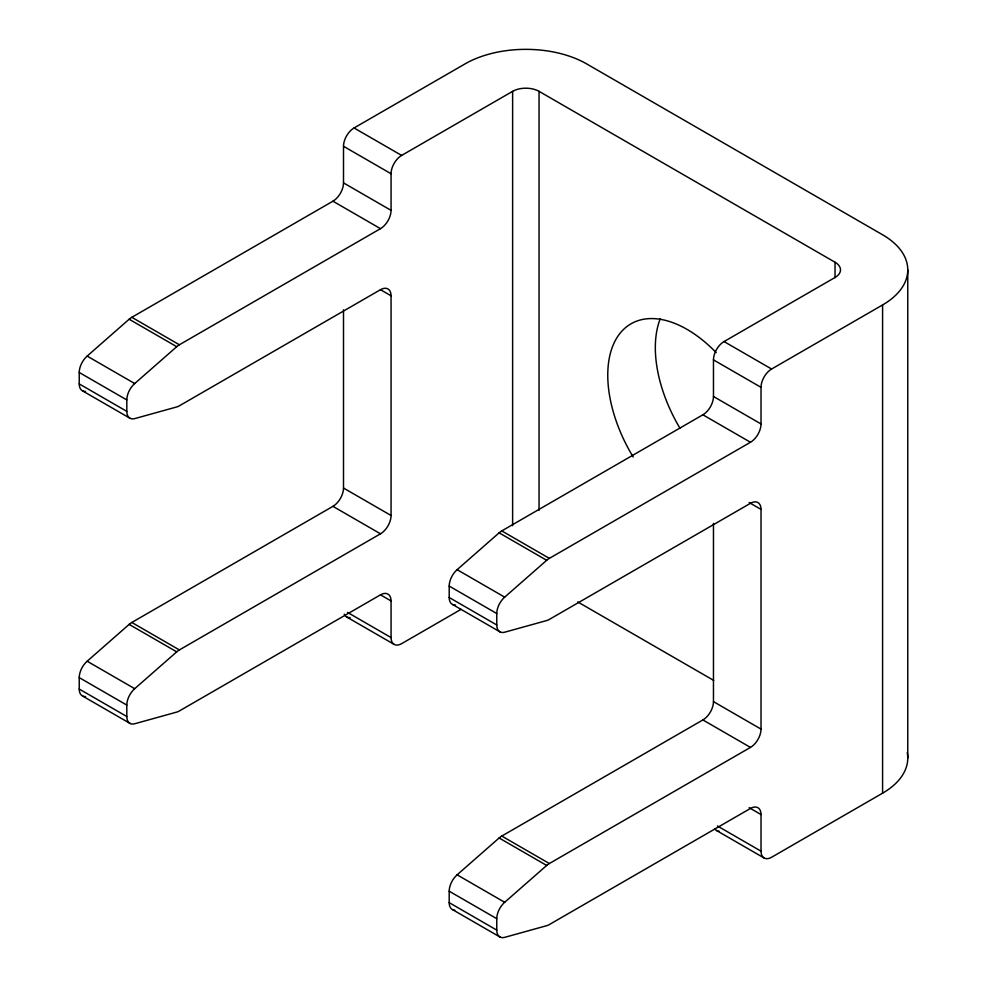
<?xml version="1.0" encoding="UTF-8"?>
<svg xmlns="http://www.w3.org/2000/svg" width="987" height="987" viewBox="0 0 987 987"><rect width="100%" height="100%" fill="white"/><g stroke="black" fill="none" stroke-linecap="round" stroke-linejoin="round"><path stroke-width="1.48" d="M85.585 391.432A14.953 8.636 -60 0 1 79.231 383.906L79.231 372.469A14.953 8.636 -60 0 1 87.152 356.085L129.149 319.233A14.953 8.636 -60 0 1 131.814 317.308L332.927 201.2A14.953 8.636 -60 0 0 343.501 182.891L343.501 146.273A14.953 8.636 -60 0 1 354.062 127.965L465.062 63.884A85.955 49.621 0 0 1 586.623 63.884L882.588 234.77A85.955 49.621 0 0 1 882.588 304.946L882.588 793.178L771.6 857.259A14.953 8.636 -60 0 1 761.026 851.164L717.426 825.983M461.089 609.337L401.635 643.66A14.953 8.636 -60 0 1 391.062 637.565L391.062 600.947A14.953 8.636 -60 0 0 380.488 594.84L179.375 710.948A14.953 8.636 -60 0 1 176.722 712.096L134.713 723.755A14.953 8.636 -60 0 1 126.805 716.513L126.805 705.076A14.953 8.636 -60 0 1 134.713 688.692L176.722 651.852A14.953 8.636 -60 0 1 179.375 649.927L380.488 533.807A14.953 8.636 -60 0 0 391.062 515.498L391.062 295.792L380.488 289.697L179.375 405.805A14.953 8.636 -60 0 1 176.722 406.952L134.713 418.611A14.953 8.636 -60 0 1 126.805 411.369L126.805 399.932A14.953 8.636 -60 0 1 134.713 383.548L176.722 346.696A14.953 8.636 -60 0 1 179.375 344.771L380.488 228.663A14.953 8.636 -60 0 0 391.062 210.354L391.062 173.737A14.953 8.636 -60 0 1 401.635 155.428L512.623 91.347A18.691 10.783 0 0 1 539.05 91.347L835.027 262.234L835.027 277.631M85.585 696.575A14.953 8.636 -60 0 1 79.231 689.049L79.231 677.613A14.953 8.636 -60 0 1 87.152 661.228L129.149 624.389A14.953 8.636 -60 0 1 131.814 622.464L332.927 506.343A14.953 8.636 -60 0 0 343.501 488.034L343.501 309.819M455.55 605.031A14.953 8.636 -60 0 1 449.196 597.505L449.196 586.068A14.953 8.636 -60 0 1 457.117 569.684L499.126 532.832A14.953 8.636 -60 0 1 501.778 530.907L702.892 414.799A14.953 8.636 -60 0 0 713.465 396.49L713.465 359.873A14.953 8.636 -60 0 1 724.039 341.564L835.027 277.483A18.691 10.783 0 0 0 835.027 262.234M761.026 851.164L761.026 814.546A14.953 8.636 -60 0 0 750.465 808.439L549.352 924.548A14.953 8.636 -60 0 1 546.687 925.695L504.678 937.354A14.953 8.636 -60 0 1 496.769 930.112L496.769 918.675A14.953 8.636 -60 0 1 504.678 902.291L546.687 865.451A14.953 8.636 -60 0 1 549.352 863.526L750.465 747.406A14.953 8.636 -60 0 0 761.026 729.097L761.026 509.391A14.953 8.636 -60 0 0 750.465 503.296L549.352 619.404A14.953 8.636 -60 0 1 546.687 620.552L504.678 632.211A14.953 8.636 -60 0 1 496.769 624.968L496.769 613.532A14.953 8.636 -60 0 1 504.678 597.147L546.687 560.295A14.953 8.636 -60 0 1 549.352 558.371L750.465 442.262A14.953 8.636 -60 0 0 761.026 423.954L761.026 387.336A14.953 8.636 -60 0 1 771.6 369.027L882.588 304.946M454.785 910.187A14.953 8.636 -60 0 1 449.196 902.649L449.196 891.212A14.953 8.636 -60 0 1 457.117 874.827L499.126 837.988A14.953 8.636 -60 0 1 501.778 836.063L702.892 719.942A14.953 8.636 -60 0 0 713.465 701.634L713.465 523.418M82.661 390.926L130.222 418.389M452.626 604.525L500.199 631.988M82.661 696.069L130.222 723.533M452.626 909.669L500.199 937.132M354.062 127.965L401.635 155.428M724.039 341.564L771.6 369.027M343.501 146.273L391.062 173.737M713.465 359.873L761.026 387.336M343.501 182.891L391.062 210.354M713.465 396.49L761.026 423.954M332.927 201.2L380.488 228.663M702.892 414.799L750.465 442.262M749.145 502.531L761.026 509.391M131.814 317.308L179.375 344.771M501.778 530.907L549.352 558.371M129.149 319.233L176.722 346.696M499.126 532.832L546.687 560.295M577.716 601.91L713.7 680.413M343.501 488.034L391.062 515.498M713.465 701.634L761.026 729.097M87.152 356.085L134.713 383.548M457.117 569.684L504.678 597.147M332.927 506.343L380.488 533.807M702.892 719.942L750.465 747.406M79.231 372.469L126.805 399.932M449.196 586.068L496.769 613.532M79.231 383.906L126.805 411.369M449.196 597.505L496.769 624.968M380.488 594.84L391.062 600.947M749.145 807.674L761.026 814.546M347.461 612.384L391.062 637.565M346.585 616.937L394.158 644.4M716.562 830.536L764.123 857.999M131.814 622.464L179.375 649.927M501.778 836.063L549.352 863.526M129.149 624.389L176.722 651.852M499.126 837.988L546.687 865.451M87.152 661.228L134.713 688.692M457.117 874.827L504.678 902.291M79.231 677.613L126.805 705.076M449.196 891.212L496.769 918.675M79.231 689.049L126.805 716.513M449.196 902.649L496.769 930.112M907.769 269.858L907.769 758.09M539.05 91.347L539.05 510.279M512.623 91.347L512.623 525.676M907.226 752.538A85.955 49.621 0 0 1 882.588 793.178M680.018 428.309A112.123 64.735 60 0 1 660.328 318.542M633.198 457.018A112.123 64.735 60 0 1 619.947 333.409A112.123 64.735 60 0 1 716.217 352.643M380.488 289.697A14.953 8.636 -60 0 1 391.062 295.792M350.175 617.591A14.953 8.636 -60 0 1 344.241 614.161M719.178 831.239A14.953 8.636 -60 0 1 714.65 828.624"/></g></svg>
